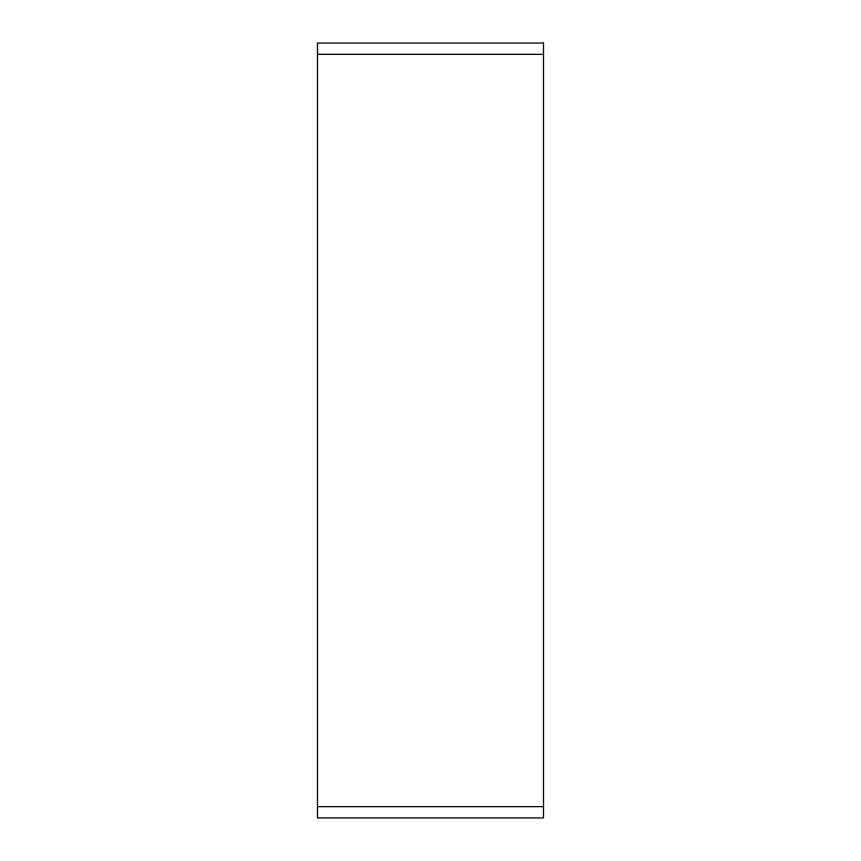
<?xml version="1.0" encoding="UTF-8"?>
<svg xmlns="http://www.w3.org/2000/svg" width="861" height="861" viewBox="0 0 861 861"><rect width="100%" height="100%" fill="white"/><g stroke="black" fill="none" stroke-linecap="round" stroke-linejoin="round"><path stroke-width="1.29" d="M317.494 54.351L543.506 54.351M317.494 806.649L543.506 806.649M543.506 43.05L317.494 43.05L317.494 817.95L543.506 817.95L543.506 43.05"/></g></svg>
